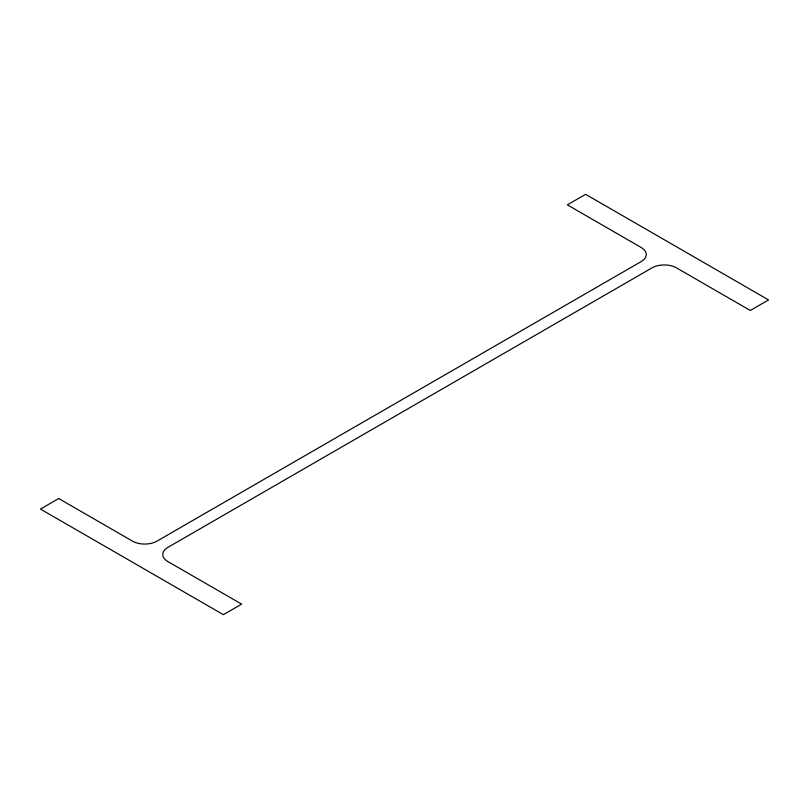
<?xml version="1.0" encoding="UTF-8"?>
<svg xmlns="http://www.w3.org/2000/svg" width="809" height="809" viewBox="0 0 809 809"><rect width="100%" height="100%" fill="white"/><g stroke="black" fill="none" stroke-linecap="round" stroke-linejoin="round"><path stroke-width="1.21" d="M58.713 498.526L40.45 509.073L223.385 614.678L241.648 604.141L167.837 561.527A17.292 9.981 0 0 1 167.837 547.41L652.034 267.86A17.292 9.981 0 0 1 676.486 267.86L750.287 310.474L768.55 299.927L585.615 194.322L567.352 204.859L641.163 247.473A17.292 9.981 0 0 1 641.163 261.59L156.966 541.14A17.292 9.981 0 0 1 132.514 541.14L58.713 498.526"/></g></svg>
